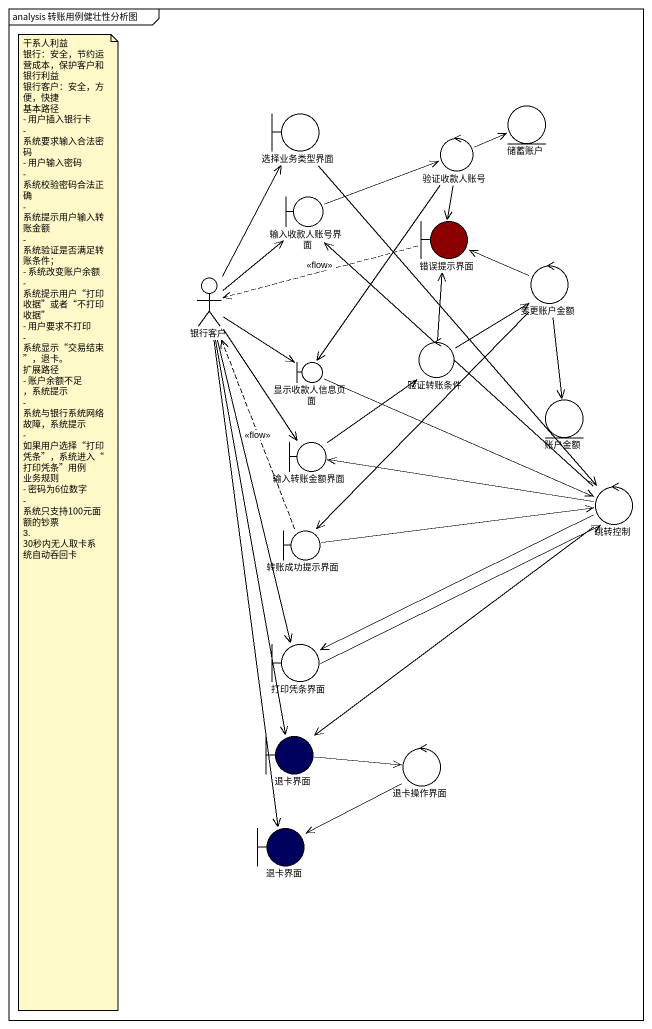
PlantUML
@startuml
mainframe analysis 转账用例健壮性分析图
boundary 选择业务类型界面
entity 储蓄账户
control 验证收款人账号
boundary 输入收款人账号界面
boundary 错误提示界面 #8B0000
actor 银行客户
control 变更账户金额
boundary 显示收款人信息页面
control 验证转账条件
entity 账户金额
boundary 输入转账金额界面
control 跳转控制
boundary 转账成功提示界面
boundary 打印凭条界面
boundary 退卡界面 #00005E
control 退卡操作界面
boundary "退卡界面" as 退卡界面_2 #00005E
选择业务类型界面 --> 跳转控制
验证收款人账号 -right-> 储蓄账户
验证收款人账号 --> 错误提示界面
验证收款人账号 --> 显示收款人信息页面
输入收款人账号界面 -right-> 验证收款人账号
错误提示界面 .left.> 银行客户 : <<flow>>
银行客户 -up-> 选择业务类型界面
银行客户 -up-> 输入收款人账号界面
银行客户 --> 显示收款人信息页面
银行客户 --> 输入转账金额界面
银行客户 --> 打印凭条界面
银行客户 --> 退卡界面
银行客户 --> 退卡界面_2
变更账户金额 -left-> 错误提示界面
变更账户金额 --> 账户金额
变更账户金额 --> 转账成功提示界面
显示收款人信息页面 -right-> 跳转控制
验证转账条件 -up-> 错误提示界面
验证转账条件 -right-> 变更账户金额
输入转账金额界面 -up-> 验证转账条件
跳转控制 -up-> 输入收款人账号界面
跳转控制 -left-> 输入转账金额界面
跳转控制 -left-> 打印凭条界面
跳转控制 --> 退卡界面
转账成功提示界面 .up.> 银行客户 : <<flow>>
转账成功提示界面 -right-> 跳转控制
打印凭条界面 -right-> 跳转控制
退卡界面 -right-> 退卡操作界面
退卡操作界面 -left-> 退卡界面_2
note as N1
  干系人利益
  银行：安全，节约运营成本，保护客户和银行利益
  银行客户：安全，方便，快捷
  基本路径
  - 用户插入银行卡
  - 系统要求输入合法密码
  - 用户输入密码
  - 系统校验密码合法正确
  - 系统提示用户输入转账金额
  - 系统验证是否满足转账条件；
  - 系统改变账户余额
  - 系统提示用户“打印收据”或者“不打印收据”
  - 用户要求不打印
  - 系统显示“交易结束”，退卡。
  扩展路径
  - 账户余额不足 ，系统提示
  - 系统与银行系统网络故障，系统提示
  - 如果用户选择“打印凭条”，系统进入“打印凭条”用例
  业务规则
  - 密码为6位数字
  - 系统只支持100元面额的钞票
  3. 30秒内无人取卡系统自动吞回卡
end note
@enduml
